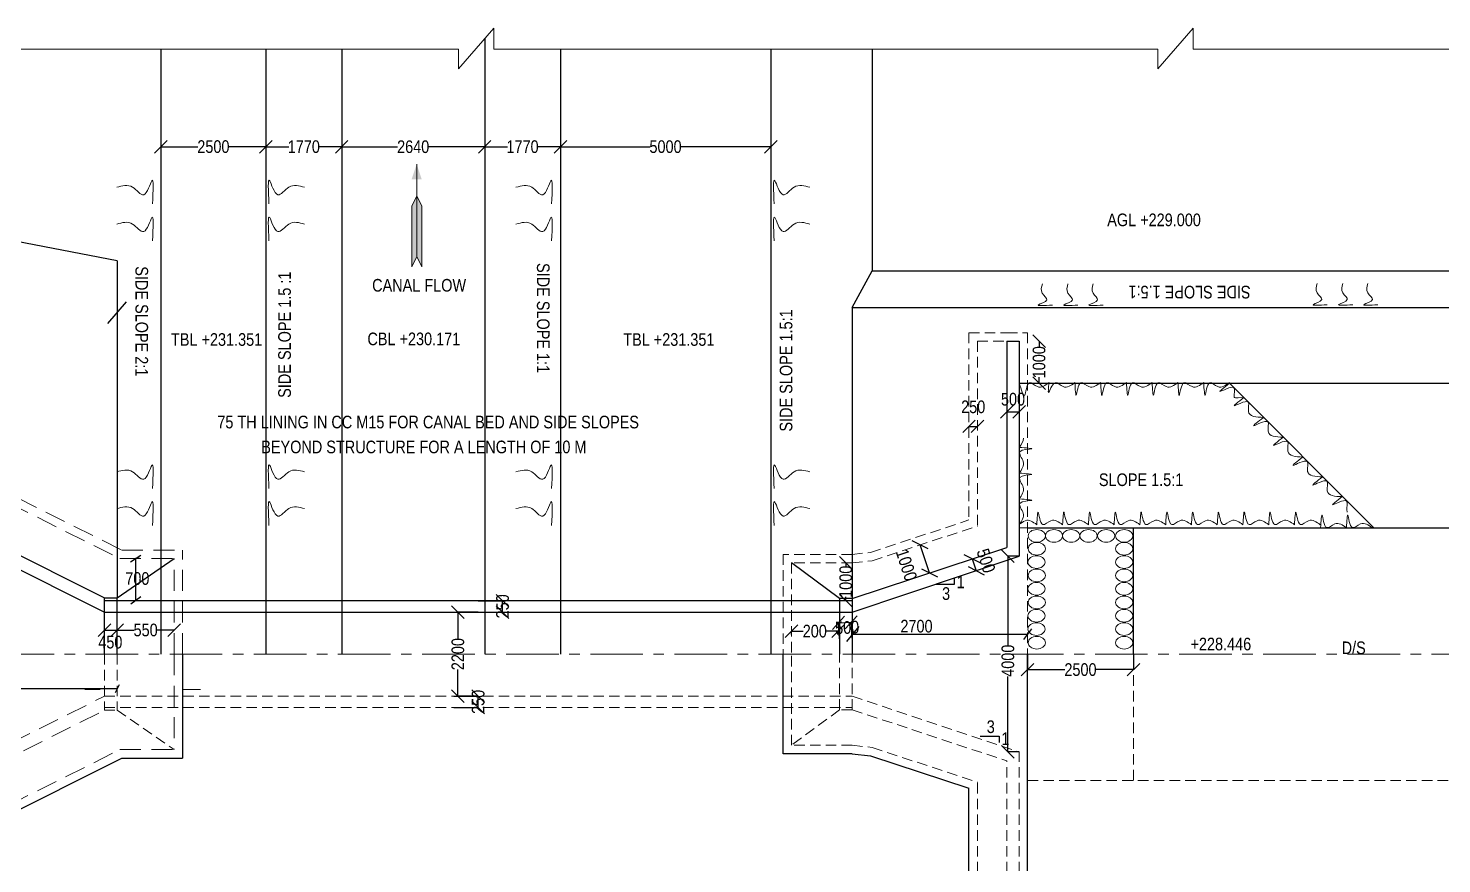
# Model space of a CAD drawing. Header units: inches. Extents: x -679659 to -166015, y 467767 to 1078123.
# Drawn here: x -227813 to -194208, y 486993 to 506843 of the extents above; entities that cross this region are included whole.
import ezdxf
from ezdxf.enums import TextEntityAlignment as Align

# ---------------------------------------------------------------- set-up
doc = ezdxf.new("R2010")
doc.units = ezdxf.units.IN
doc.header["$LTSCALE"] = 1000
doc.header["$MEASUREMENT"] = 0
for name, pattern in [('CENTER', [2, 1.25, -0.25, 0.25, -0.25]), ('DASHED', [0.75, 0.5, -0.25]), ('HIDDEN', [0.375, 0.25, -0.125])]:
    doc.linetypes.add(name, pattern=pattern)
doc.layers.add('STEEL', color=5, linetype='Continuous')
doc.styles.add('ARIAL NARROW', font='ARIALN.TTF')
doc.dimstyles.new('STANDARD$0', dxfattribs={"dimscale": 88.888889, "dimtxt": 0.02, "dimasz": 0.02, "dimexe": 0.05, "dimexo": 0.1, "dimgap": 0.002, "dimtad": 2, "dimdec": 0, "dimzin": 1, "dimdsep": 46, "dimtxsty": 'Standard', "dimblk": 'OBLIQUE', "dimcen": 0.09, "dimadec": 0, "dimazin": 0, "dimtfac": 1, "dimtdec": 4, "dimtofl": 0, "dimtmove": 0, "dimatfit": 3, "dimfxl": 1, "dimtolj": 1, "dimtzin": 1, "dimarcsym": 0})

# ---------------------------------------------------------------- blocks, each defined once
blk = doc.blocks.new('_Oblique')
at = {"color": 0, "linetype": 'ByBlock', "lineweight": -2}
blk.add_line((-0.5, -0.5), (0.5, 0.5), dxfattribs=at)
blk = doc.blocks.new('*D52')
at = {"layer": 'Defpoints', "color": 0, "transparency": 16777216}
for p in [(-203781, 499408), (-203781, 499408), (-203781, 498408)]:
    blk.add_point(p, dxfattribs=at)
at = {"layer": 'STEEL', "color": 0, "lineweight": -2, "transparency": 16777216}
for p, q in [((-203782, 499408), (-203783, 499408)), ((-203781, 499408), (-203781, 499264)), ((-203782, 498408), (-203783, 498408)), ((-203781, 498408), (-203781, 498553))]:
    blk.add_line(p, q, dxfattribs=at)
at = {"layer": 'STEEL', "color": 0, "lineweight": -2, "transparency": 16777216, "xscale": 300, "yscale": 300, "zscale": 300}
for p, rotation in [((-203781, 499408), 90), ((-203781, 498408), 270)]:
    blk.add_blockref('_Oblique', p, dxfattribs=dict(at, rotation=rotation))
at = {"layer": 'STEEL', "color": 0, "lineweight": 9, "transparency": 16777216, "insert": (-203781, 498908), "char_height": 300, "attachment_point": 5, "rotation": 90, "style": 'ARIAL NARROW'}
blk.add_mtext('\\A1;1000', dxfattribs=at)
blk = doc.blocks.new('*D59')
at = {"layer": 'Defpoints', "color": 0, "transparency": 16777216}
for p in [(-226003, 492544), (-225703, 492544), (-225703, 492544)]:
    blk.add_point(p, dxfattribs=at)
at = {"layer": 'STEEL', "color": 0, "lineweight": -2, "transparency": 16777216}
for p, q in [((-226003, 492545), (-226003, 492546)), ((-226003, 492544), (-225703, 492544)), ((-225703, 492545), (-225703, 492546))]:
    blk.add_line(p, q, dxfattribs=at)
at = {"layer": 'STEEL', "color": 0, "lineweight": -2, "transparency": 16777216, "xscale": 300, "yscale": 300, "zscale": 300, "rotation": 180}
blk.add_blockref('_Oblique', (-226003, 492544), dxfattribs=at)
at = {"layer": 'STEEL', "color": 0, "lineweight": -2, "transparency": 16777216, "xscale": 300, "yscale": 300, "zscale": 300}
blk.add_blockref('_Oblique', (-225703, 492544), dxfattribs=at)
at = {"layer": 'STEEL', "color": 0, "lineweight": 9, "transparency": 16777216, "insert": (-225862, 492257), "char_height": 300, "attachment_point": 5, "style": 'ARIAL NARROW'}
blk.add_mtext('\\A1;450', dxfattribs=at)
blk = doc.blocks.new('*D60')
at = {"layer": 'Defpoints', "color": 0, "transparency": 16777216}
for p in [(-225703, 492545), (-224343, 492545), (-224343, 492545)]:
    blk.add_point(p, dxfattribs=at)
at = {"layer": 'STEEL', "color": 0, "lineweight": -2, "transparency": 16777216}
for p, q in [((-225703, 492546), (-225703, 492547)), ((-225703, 492545), (-225295, 492545)), ((-224343, 492545), (-224751, 492545)), ((-224343, 492546), (-224343, 492547))]:
    blk.add_line(p, q, dxfattribs=at)
at = {"layer": 'STEEL', "color": 0, "lineweight": -2, "transparency": 16777216, "xscale": 300, "yscale": 300, "zscale": 300, "rotation": 180}
blk.add_blockref('_Oblique', (-225703, 492545), dxfattribs=at)
at = {"layer": 'STEEL', "color": 0, "lineweight": -2, "transparency": 16777216, "xscale": 300, "yscale": 300, "zscale": 300}
blk.add_blockref('_Oblique', (-224343, 492545), dxfattribs=at)
at = {"layer": 'STEEL', "color": 0, "lineweight": 9, "transparency": 16777216, "insert": (-225023, 492545), "char_height": 300, "attachment_point": 5, "style": 'ARIAL NARROW'}
blk.add_mtext('\\A1;550', dxfattribs=at)
blk = doc.blocks.new('*D68')
at = {"layer": 'Defpoints', "color": 0, "transparency": 16777216}
for p in [(-208377, 494140), (-208377, 494140), (-208377, 493243)]:
    blk.add_point(p, dxfattribs=at)
at = {"layer": 'STEEL', "color": 0, "lineweight": -2, "transparency": 16777216}
for p, q in [((-208378, 494140), (-208378, 494140)), ((-208377, 494140), (-208377, 494048)), ((-208377, 493243), (-208377, 493336)), ((-208378, 493243), (-208378, 493243))]:
    blk.add_line(p, q, dxfattribs=at)
at = {"layer": 'STEEL', "color": 0, "lineweight": -2, "transparency": 16777216, "xscale": 300, "yscale": 300, "zscale": 300}
for p, rotation in [((-208377, 494140), 90), ((-208377, 493243), 270)]:
    blk.add_blockref('_Oblique', p, dxfattribs=dict(at, rotation=rotation))
at = {"layer": 'STEEL', "color": 0, "lineweight": 9, "transparency": 16777216, "insert": (-208377, 493692), "char_height": 300, "attachment_point": 5, "rotation": 90, "style": 'ARIAL NARROW'}
blk.add_mtext('\\A1;1000', dxfattribs=at)
blk = doc.blocks.new('*D69')
at = {"layer": 'Defpoints', "color": 0, "transparency": 16777216}
for p in [(-206606, 494569), (-206606, 494569), (-206387, 493904)]:
    blk.add_point(p, dxfattribs=at)
at = {"layer": 'STEEL', "color": 0, "lineweight": -2, "transparency": 16777216}
for p, q in [((-206607, 494568), (-206607, 494568)), ((-206387, 493904), (-206606, 494569)), ((-206388, 493904), (-206388, 493903))]:
    blk.add_line(p, q, dxfattribs=at)
at = {"layer": 'STEEL', "color": 0, "lineweight": -2, "transparency": 16777216, "xscale": 300, "yscale": 300, "zscale": 300}
for p, rotation in [((-206606, 494569), 108.2433428618442), ((-206387, 493904), 288.2433428618442)]:
    blk.add_blockref('_Oblique', p, dxfattribs=dict(at, rotation=rotation))
at = {"layer": 'STEEL', "color": 0, "lineweight": 9, "transparency": 16777216, "insert": (-206935, 494092), "char_height": 300, "attachment_point": 5, "rotation": 288.2433, "style": 'ARIAL NARROW'}
blk.add_mtext('\\A1;1000', dxfattribs=at)
blk = doc.blocks.new('*D61')
at = {"layer": 'Defpoints', "color": 0, "transparency": 16777216}
for p in [(-205373, 494238), (-205280, 493956), (-205280, 493956)]:
    blk.add_point(p, dxfattribs=at)
at = {"layer": 'STEEL', "color": 0, "lineweight": -2, "transparency": 16777216}
for p, q in [((-205373, 494238), (-205372, 494238)), ((-205373, 494238), (-205280, 493956)), ((-205279, 493956), (-205279, 493956))]:
    blk.add_line(p, q, dxfattribs=at)
at = {"layer": 'STEEL', "color": 0, "lineweight": -2, "transparency": 16777216, "xscale": 300, "yscale": 300, "zscale": 300}
for p, rotation in [((-205373, 494238), 108.2641010362653), ((-205280, 493956), 288.2641010362653)]:
    blk.add_blockref('_Oblique', p, dxfattribs=dict(at, rotation=rotation))
at = {"layer": 'STEEL', "color": 0, "lineweight": 9, "transparency": 16777216, "insert": (-205042, 494191), "char_height": 300, "attachment_point": 5, "rotation": 288.2641, "style": 'ARIAL NARROW'}
blk.add_mtext('\\A1;500', dxfattribs=at)
blk = doc.blocks.new('*D70')
at = {"layer": 'Defpoints', "color": 0, "transparency": 16777216}
for p in [(-205447, 497385), (-205247, 497385), (-205247, 497385)]:
    blk.add_point(p, dxfattribs=at)
at = {"layer": 'STEEL', "color": 0, "lineweight": -2, "transparency": 16777216}
for p, q in [((-205447, 497385), (-205447, 497386)), ((-205447, 497385), (-205247, 497385)), ((-205247, 497385), (-205247, 497386))]:
    blk.add_line(p, q, dxfattribs=at)
at = {"layer": 'STEEL', "color": 0, "lineweight": -2, "transparency": 16777216, "xscale": 300, "yscale": 300, "zscale": 300, "rotation": 180}
blk.add_blockref('_Oblique', (-205447, 497385), dxfattribs=at)
at = {"layer": 'STEEL', "color": 0, "lineweight": -2, "transparency": 16777216, "xscale": 300, "yscale": 300, "zscale": 300}
blk.add_blockref('_Oblique', (-205247, 497385), dxfattribs=at)
at = {"layer": 'STEEL', "color": 0, "lineweight": 9, "transparency": 16777216, "insert": (-205347, 497847), "char_height": 300, "attachment_point": 5, "style": 'ARIAL NARROW'}
blk.add_mtext('\\A1;250', dxfattribs=at)
blk = doc.blocks.new('*D62')
at = {"layer": 'Defpoints', "color": 0, "transparency": 16777216}
for p in [(-204547, 497729), (-204255, 497729), (-204255, 497729)]:
    blk.add_point(p, dxfattribs=at)
at = {"layer": 'STEEL', "color": 0, "lineweight": -2, "transparency": 16777216}
for p, q in [((-204547, 497729), (-204547, 497730)), ((-204547, 497729), (-204255, 497729)), ((-204255, 497729), (-204255, 497730))]:
    blk.add_line(p, q, dxfattribs=at)
at = {"layer": 'STEEL', "color": 0, "lineweight": -2, "transparency": 16777216, "xscale": 300, "yscale": 300, "zscale": 300}
for p, rotation in [((-204547, 497729), 180.0517430263183), ((-204255, 497729), 0.05174302631829449)]:
    blk.add_blockref('_Oblique', p, dxfattribs=dict(at, rotation=rotation))
at = {"layer": 'STEEL', "color": 0, "lineweight": 9, "transparency": 16777216, "insert": (-204401, 498029), "char_height": 300, "attachment_point": 5, "rotation": 0.0517, "style": 'ARIAL NARROW'}
blk.add_mtext('\\A1;500', dxfattribs=at)
blk = doc.blocks.new('*D63')
at = {"layer": 'Defpoints', "color": 0, "transparency": 16777216}
for p in [(-204255, 498409), (-199255, 498409), (-199255, 498409)]:
    blk.add_point(p, dxfattribs=at)
at = {"layer": 'STEEL', "color": 0, "lineweight": -2, "transparency": 16777216}
for p, q in [((-204255, 498418), (-204255, 498414)), ((-204255, 498409), (-199255, 498409)), ((-199255, 498418), (-199255, 498414))]:
    blk.add_line(p, q, dxfattribs=at)
at = {"layer": 'STEEL', "color": 0, "lineweight": -2, "transparency": 16777216, "xscale": 1.777777777777778, "yscale": 1.777777777777778, "zscale": 1.777777777777778, "rotation": 180}
blk.add_blockref('_Oblique', (-204255, 498409), dxfattribs=at)
at = {"layer": 'STEEL', "color": 0, "lineweight": -2, "transparency": 16777216, "xscale": 1.777777777777778, "yscale": 1.777777777777778, "zscale": 1.777777777777778}
blk.add_blockref('_Oblique', (-199255, 498409), dxfattribs=at)
at = {"layer": 'STEEL', "color": 0, "transparency": 16777216, "insert": (-201755, 498410), "char_height": 1.78, "attachment_point": 5}
blk.add_mtext('\\A1;5000', dxfattribs=at)
blk = doc.blocks.new('*D34')
at = {"layer": 'Defpoints', "color": 0, "transparency": 16777216}
for p in [(-220362, 504028), (-216962, 504028), (-216962, 504028)]:
    blk.add_point(p, dxfattribs=at)
at = {"layer": 'STEEL', "color": 0, "lineweight": -2, "transparency": 16777216}
for p, q in [((-220362, 504028), (-220362, 504029)), ((-220362, 504028), (-219032, 504028)), ((-216962, 504028), (-218292, 504028)), ((-216962, 504028), (-216962, 504029))]:
    blk.add_line(p, q, dxfattribs=at)
at = {"layer": 'STEEL', "color": 0, "lineweight": -2, "transparency": 16777216, "xscale": 300, "yscale": 300, "zscale": 300, "rotation": 180}
blk.add_blockref('_Oblique', (-220362, 504028), dxfattribs=at)
at = {"layer": 'STEEL', "color": 0, "lineweight": -2, "transparency": 16777216, "xscale": 300, "yscale": 300, "zscale": 300}
blk.add_blockref('_Oblique', (-216962, 504028), dxfattribs=at)
at = {"layer": 'STEEL', "color": 0, "lineweight": 9, "transparency": 16777216, "insert": (-218662, 504028), "char_height": 300, "attachment_point": 5, "style": 'ARIAL NARROW'}
blk.add_mtext('\\A1;2640', dxfattribs=at)
blk = doc.blocks.new('*D35')
at = {"layer": 'Defpoints', "color": 0, "transparency": 16777216}
for p in [(-222162, 504029), (-222162, 504029), (-220362, 504029)]:
    blk.add_point(p, dxfattribs=at)
at = {"layer": 'STEEL', "color": 0, "lineweight": -2, "transparency": 16777216}
for p, q in [((-222162, 504029), (-222162, 504030)), ((-222162, 504029), (-221618, 504029)), ((-220362, 504029), (-220906, 504029)), ((-220362, 504028), (-220362, 504028))]:
    blk.add_line(p, q, dxfattribs=at)
at = {"layer": 'STEEL', "color": 0, "lineweight": -2, "transparency": 16777216, "xscale": 300, "yscale": 300, "zscale": 300, "rotation": 180}
blk.add_blockref('_Oblique', (-222162, 504029), dxfattribs=at)
at = {"layer": 'STEEL', "color": 0, "lineweight": -2, "transparency": 16777216, "xscale": 300, "yscale": 300, "zscale": 300}
blk.add_blockref('_Oblique', (-220362, 504029), dxfattribs=at)
at = {"layer": 'STEEL', "color": 0, "lineweight": 9, "transparency": 16777216, "insert": (-221262, 504029), "char_height": 300, "attachment_point": 5, "style": 'ARIAL NARROW'}
blk.add_mtext('\\A1;1770', dxfattribs=at)
blk = doc.blocks.new('*D36')
at = {"layer": 'Defpoints', "color": 0, "transparency": 16777216}
for p in [(-216962, 504029), (-215162, 504029), (-215162, 504029)]:
    blk.add_point(p, dxfattribs=at)
at = {"layer": 'STEEL', "color": 0, "lineweight": -2, "transparency": 16777216}
for p, q in [((-216962, 504029), (-216418, 504029)), ((-216962, 504028), (-216962, 504028)), ((-215162, 504029), (-215706, 504029)), ((-215162, 504029), (-215162, 504030))]:
    blk.add_line(p, q, dxfattribs=at)
at = {"layer": 'STEEL', "color": 0, "lineweight": -2, "transparency": 16777216, "xscale": 300, "yscale": 300, "zscale": 300, "rotation": 180}
blk.add_blockref('_Oblique', (-216962, 504029), dxfattribs=at)
at = {"layer": 'STEEL', "color": 0, "lineweight": -2, "transparency": 16777216, "xscale": 300, "yscale": 300, "zscale": 300}
blk.add_blockref('_Oblique', (-215162, 504029), dxfattribs=at)
at = {"layer": 'STEEL', "color": 0, "lineweight": 9, "transparency": 16777216, "insert": (-216062, 504029), "char_height": 300, "attachment_point": 5, "style": 'ARIAL NARROW'}
blk.add_mtext('\\A1;1770', dxfattribs=at)
blk = doc.blocks.new('*D37')
at = {"layer": 'Defpoints', "color": 0, "transparency": 16777216}
for p in [(-215162, 504029), (-210162, 504029), (-210162, 504029)]:
    blk.add_point(p, dxfattribs=at)
at = {"layer": 'STEEL', "color": 0, "lineweight": -2, "transparency": 16777216}
for p, q in [((-215162, 504029), (-215162, 504030)), ((-215162, 504029), (-213030, 504029)), ((-210162, 504029), (-212294, 504029)), ((-210162, 504029), (-210162, 504030))]:
    blk.add_line(p, q, dxfattribs=at)
at = {"layer": 'STEEL', "color": 0, "lineweight": -2, "transparency": 16777216, "xscale": 300, "yscale": 300, "zscale": 300, "rotation": 180}
blk.add_blockref('_Oblique', (-215162, 504029), dxfattribs=at)
at = {"layer": 'STEEL', "color": 0, "lineweight": -2, "transparency": 16777216, "xscale": 300, "yscale": 300, "zscale": 300}
blk.add_blockref('_Oblique', (-210162, 504029), dxfattribs=at)
at = {"layer": 'STEEL', "color": 0, "lineweight": 9, "transparency": 16777216, "insert": (-212662, 504029), "char_height": 300, "attachment_point": 5, "style": 'ARIAL NARROW'}
blk.add_mtext('\\A1;5000', dxfattribs=at)
blk = doc.blocks.new('*D39')
at = {"layer": 'Defpoints', "color": 0, "transparency": 16777216}
for p in [(-224662, 504030), (-222162, 504030), (-222162, 504030)]:
    blk.add_point(p, dxfattribs=at)
at = {"layer": 'STEEL', "color": 0, "lineweight": -2, "transparency": 16777216}
for p, q in [((-224662, 504031), (-224662, 504031)), ((-224662, 504030), (-223782, 504030)), ((-222162, 504030), (-223042, 504030)), ((-222162, 504029), (-222162, 504029))]:
    blk.add_line(p, q, dxfattribs=at)
at = {"layer": 'STEEL', "color": 0, "lineweight": -2, "transparency": 16777216, "xscale": 300, "yscale": 300, "zscale": 300, "rotation": 180}
blk.add_blockref('_Oblique', (-224662, 504030), dxfattribs=at)
at = {"layer": 'STEEL', "color": 0, "lineweight": -2, "transparency": 16777216, "xscale": 300, "yscale": 300, "zscale": 300}
blk.add_blockref('_Oblique', (-222162, 504030), dxfattribs=at)
at = {"layer": 'STEEL', "color": 0, "lineweight": 9, "transparency": 16777216, "insert": (-223412, 504030), "char_height": 300, "attachment_point": 5, "style": 'ARIAL NARROW'}
blk.add_mtext('\\A1;2500', dxfattribs=at)
blk = doc.blocks.new('*D66')
at = {"layer": 'Defpoints', "color": 0, "transparency": 16777216}
for p in [(-225163, 494243), (-225262, 493243), (-225163, 493243)]:
    blk.add_point(p, dxfattribs=at)
at = {"layer": 'STEEL', "color": 0, "lineweight": -2, "transparency": 16777216}
for p, q in [((-225172, 494243), (-225266, 494243)), ((-225262, 494243), (-225262, 493243)), ((-225172, 493243), (-225266, 493243))]:
    blk.add_line(p, q, dxfattribs=at)
at = {"layer": 'STEEL', "color": 0, "lineweight": -2, "transparency": 16777216, "xscale": 1.777777777777778, "yscale": 1.777777777777778, "zscale": 1.777777777777778}
for p, rotation in [((-225262, 494243), 90), ((-225262, 493243), 270)]:
    blk.add_blockref('_Oblique', p, dxfattribs=dict(at, rotation=rotation))
at = {"layer": 'STEEL', "color": 0, "transparency": 16777216, "insert": (-225263, 493743), "char_height": 1.78, "attachment_point": 5, "rotation": 90}
blk.add_mtext('\\A1;1000', dxfattribs=at)
blk = doc.blocks.new('*D31')
at = {"layer": 'Defpoints', "color": 0, "transparency": 16777216}
for p in [(-209667, 492438), (-208562, 492517), (-208562, 492436)]:
    blk.add_point(p, dxfattribs=at)
at = {"layer": 'STEEL', "color": 0, "lineweight": -2, "transparency": 16777216}
for p, q in [((-209667, 492438), (-209667, 492520)), ((-209667, 492519), (-209388, 492519)), ((-208562, 492517), (-208840, 492518)), ((-208562, 492436), (-208562, 492518))]:
    blk.add_line(p, q, dxfattribs=at)
at = {"layer": 'STEEL', "color": 0, "lineweight": -2, "transparency": 16777216, "xscale": 300, "yscale": 300, "zscale": 300}
for p, rotation in [((-209667, 492519), 179.8996884241626), ((-208562, 492517), 359.8996884241627)]:
    blk.add_blockref('_Oblique', p, dxfattribs=dict(at, rotation=rotation))
at = {"layer": 'STEEL', "color": 0, "lineweight": 9, "transparency": 16777216, "insert": (-209114, 492518), "char_height": 300, "attachment_point": 5, "rotation": 359.8997, "style": 'ARIAL NARROW'}
blk.add_mtext('\\A1;200', dxfattribs=at)
blk = doc.blocks.new('*D32')
at = {"layer": 'Defpoints', "color": 0, "transparency": 16777216}
for p in [(-208247, 492729), (-208527, 492332), (-208227, 492348)]:
    blk.add_point(p, dxfattribs=at)
at = {"layer": 'STEEL', "color": 0, "lineweight": -2, "transparency": 16777216}
for p, q in [((-208547, 492714), (-208247, 492729)), ((-208527, 492333), (-208547, 492715)), ((-208227, 492349), (-208247, 492731))]:
    blk.add_line(p, q, dxfattribs=at)
at = {"layer": 'STEEL', "color": 0, "lineweight": -2, "transparency": 16777216, "xscale": 300, "yscale": 300, "zscale": 300}
for p, rotation in [((-208547, 492714), 182.9959956448388), ((-208247, 492729), 2.995995644838704)]:
    blk.add_blockref('_Oblique', p, dxfattribs=dict(at, rotation=rotation))
at = {"layer": 'STEEL', "color": 0, "lineweight": 9, "transparency": 16777216, "insert": (-208345, 492604), "char_height": 300, "attachment_point": 5, "rotation": 2.996, "style": 'ARIAL NARROW'}
blk.add_mtext('\\A1;500', dxfattribs=at)
blk = doc.blocks.new('*D33')
at = {"layer": 'Defpoints', "color": 0, "transparency": 16777216}
for p in [(-204522, 494298), (-204255, 494298), (-204255, 489649)]:
    blk.add_point(p, dxfattribs=at)
at = {"layer": 'STEEL', "color": 0, "lineweight": -2, "transparency": 16777216}
for p, q in [((-204256, 494298), (-204523, 494298)), ((-204522, 494298), (-204522, 492188)), ((-204522, 489649), (-204522, 491443)), ((-204256, 489649), (-204523, 489649))]:
    blk.add_line(p, q, dxfattribs=at)
at = {"layer": 'STEEL', "color": 0, "lineweight": -2, "transparency": 16777216, "xscale": 300, "yscale": 300, "zscale": 300}
for p, rotation in [((-204522, 494298), 90), ((-204522, 489649), 270)]:
    blk.add_blockref('_Oblique', p, dxfattribs=dict(at, rotation=rotation))
at = {"layer": 'STEEL', "color": 0, "lineweight": 9, "transparency": 16777216, "insert": (-204522, 491816), "char_height": 300, "attachment_point": 5, "rotation": 90, "style": 'ARIAL NARROW'}
blk.add_mtext('\\A1;4000', dxfattribs=at)
blk = doc.blocks.new('*D71')
at = {"layer": 'Defpoints', "color": 0, "transparency": 16777216}
for p in [(-217598, 492973), (-217115, 492973), (-217115, 490973)]:
    blk.add_point(p, dxfattribs=at)
at = {"layer": 'STEEL', "color": 0, "lineweight": -2, "transparency": 16777216}
for p, q in [((-217116, 492973), (-217600, 492973)), ((-217598, 492973), (-217598, 492343)), ((-217598, 490973), (-217598, 491604)), ((-217116, 490973), (-217600, 490973))]:
    blk.add_line(p, q, dxfattribs=at)
at = {"layer": 'STEEL', "color": 0, "lineweight": -2, "transparency": 16777216, "xscale": 300, "yscale": 300, "zscale": 300}
for p, rotation in [((-217598, 492973), 90), ((-217598, 490973), 270)]:
    blk.add_blockref('_Oblique', p, dxfattribs=dict(at, rotation=rotation))
at = {"layer": 'STEEL', "color": 0, "lineweight": 9, "transparency": 16777216, "insert": (-217598, 491973), "char_height": 300, "attachment_point": 5, "rotation": 90, "style": 'ARIAL NARROW'}
blk.add_mtext('\\A1;2200', dxfattribs=at)
blk = doc.blocks.new('*D72')
at = {"layer": 'Defpoints', "color": 0, "transparency": 16777216}
for p in [(-217115, 493243), (-216536, 493243), (-217115, 492973)]:
    blk.add_point(p, dxfattribs=at)
at = {"layer": 'STEEL', "color": 0, "lineweight": -2, "transparency": 16777216}
for p, q in [((-217114, 493243), (-216535, 493243)), ((-216536, 492973), (-216536, 493243)), ((-217114, 492973), (-216535, 492973))]:
    blk.add_line(p, q, dxfattribs=at)
at = {"layer": 'STEEL', "color": 0, "lineweight": -2, "transparency": 16777216, "xscale": 300, "yscale": 300, "zscale": 300}
for p, rotation in [((-216536, 493243), 90), ((-216536, 492973), 270)]:
    blk.add_blockref('_Oblique', p, dxfattribs=dict(at, rotation=rotation))
at = {"layer": 'STEEL', "color": 0, "lineweight": 9, "transparency": 16777216, "insert": (-216536, 493108), "char_height": 300, "attachment_point": 5, "rotation": 90, "style": 'ARIAL NARROW'}
blk.add_mtext('\\A1;250', dxfattribs=at)
blk = doc.blocks.new('*D73')
at = {"layer": 'Defpoints', "color": 0, "transparency": 16777216}
for p in [(-217695, 490973), (-217116, 490973), (-217695, 490703)]:
    blk.add_point(p, dxfattribs=at)
at = {"layer": 'STEEL', "color": 0, "lineweight": -2, "transparency": 16777216}
for p, q in [((-217695, 490973), (-217115, 490973)), ((-217116, 490703), (-217116, 490973)), ((-217695, 490703), (-217115, 490703))]:
    blk.add_line(p, q, dxfattribs=at)
at = {"layer": 'STEEL', "color": 0, "lineweight": -2, "transparency": 16777216, "xscale": 300, "yscale": 300, "zscale": 300}
for p, rotation in [((-217116, 490973), 90), ((-217116, 490703), 270)]:
    blk.add_blockref('_Oblique', p, dxfattribs=dict(at, rotation=rotation))
at = {"layer": 'STEEL', "color": 0, "lineweight": 9, "transparency": 16777216, "insert": (-217116, 490838), "char_height": 300, "attachment_point": 5, "rotation": 90, "style": 'ARIAL NARROW'}
blk.add_mtext('\\A1;250', dxfattribs=at)
blk = doc.blocks.new('*D75')
at = {"layer": 'Defpoints', "color": 0, "transparency": 16777216}
for p in [(-204055, 491973), (-201539, 491973), (-201539, 491604)]:
    blk.add_point(p, dxfattribs=at)
at = {"layer": 'STEEL', "color": 0, "lineweight": -2, "transparency": 16777216}
for p, q in [((-204055, 491973), (-204055, 491603)), ((-201539, 491973), (-201539, 491603)), ((-204055, 491604), (-203167, 491604)), ((-201539, 491604), (-202427, 491604))]:
    blk.add_line(p, q, dxfattribs=at)
at = {"layer": 'STEEL', "color": 0, "lineweight": -2, "transparency": 16777216, "xscale": 300, "yscale": 300, "zscale": 300, "rotation": 180}
blk.add_blockref('_Oblique', (-204055, 491604), dxfattribs=at)
at = {"layer": 'STEEL', "color": 0, "lineweight": -2, "transparency": 16777216, "xscale": 300, "yscale": 300, "zscale": 300}
blk.add_blockref('_Oblique', (-201539, 491604), dxfattribs=at)
at = {"layer": 'STEEL', "color": 0, "lineweight": 9, "transparency": 16777216, "insert": (-202797, 491604), "char_height": 300, "attachment_point": 5, "style": 'ARIAL NARROW'}
blk.add_mtext('\\A1;2500', dxfattribs=at)

msp = doc.modelspace()

# ---------------------------------------------------------------- hatches: boundary and pattern name
at = {"layer": 'STEEL', "lineweight": 9}
h = msp.add_hatch(color=0, dxfattribs=at)
h.paths.add_polyline_path([(-218697.8, 501418.5), (-218697.8, 501178.5), (-218577.8, 501418.5), (-218577.8, 502858.5), (-218697.8, 502618.5)])
h.paths.add_polyline_path([(-218697.8, 503255), (-218577.8, 503255), (-218577.8, 503615)])
h = msp.add_hatch(color=0, dxfattribs=at)
h.paths.add_polyline_path([(-218457.8, 502618.5), (-218577.8, 502858.5), (-218577.8, 501418.5), (-218457.8, 501178.5), (-218457.8, 501418.5)])
h.paths.add_polyline_path([(-218577.8, 503255), (-218457.8, 503255), (-218577.8, 503615), (-218577.8, 503555)])

# ---------------------------------------------------------------- linework, layer by layer
at = {"color": 0, "lineweight": 9}
for p, q in [((-216745.1, 506843.3), (-217585.1, 505883.3)), ((-216745.1, 506345.9), (-216745.1, 506843.3)), ((-200120.9, 506843.3), (-200960.9, 505883.3)), ((-200120.9, 506345.9), (-200120.9, 506843.3)), ((-217585.1, 505883.3), (-217585.1, 506345.9)), ((-200960.9, 505883.3), (-200960.9, 506345.9))]:
    msp.add_line(p, q, dxfattribs=at)
at = {"color": 0, "linetype": 'HIDDEN', "lineweight": 9}
for p, q in [((-205447.2, 499608.5), (-205447.2, 495161.2)), ((-205447.2, 499608.5), (-204547.2, 499608.5)), ((-205247.2, 499408.5), (-205247.2, 495016.5)), ((-205247.2, 499408.5), (-204547.2, 499408.5)), ((-204547.2, 499608.5), (-204054.9, 499608.5)), ((-204054.9, 499608.5), (-204054.9, 491973.5)), ((-207789.7, 494389), (-205447.2, 495161.2)), ((-207747, 494192.5), (-205247.2, 495016.5)), ((-209867, 494340.8), (-209867, 491973.5)), ((-208227, 494340.8), (-209867, 494340.8)), ((-208227, 494340.8), (-207789.7, 494389)), ((-209667, 494139.6), (-209667, 491973.5)), ((-208227, 494139.6), (-209667, 494139.6)), ((-208227, 494139.6), (-207747, 494192.5)), ((-226003, 491973.5), (-226003, 490638.1)), ((-225703, 491973.5), (-225703, 490638.1)), ((-209667, 489807.4), (-209667, 491973.5)), ((-208527, 490649.7), (-208527, 491973.5)), ((-208227, 490649.7), (-208227, 491973.5)), ((-201539, 488973.5), (-201539, 491973.5)), ((-226003, 490973.5), (-208227, 490973.5)), ((-208227, 490973.5), (-204254.9, 489649.5)), ((-226003, 490703.5), (-208227, 490703.5)), ((-226003, 490638.1), (-225703, 490638.1)), ((-225703, 490638.1), (-224343, 489703.5)), ((-208527, 490649.7), (-209667, 489807.4)), ((-208227, 490649.7), (-208527, 490649.7)), ((-208227, 490649.7), (-204547.2, 489436.8)), ((-208227, 489807.4), (-209667, 489807.4)), ((-208227, 489807.4), (-207747, 489754.5)), ((-207747, 489754.5), (-205247.2, 488930.5)), ((-204254.9, 484538.5), (-204254.9, 489649.5)), ((-204547.2, 484538.5), (-204547.2, 489436.8)), ((-204054.9, 488973.5), (-192933, 488973.5)), ((-205247.2, 484538.5), (-205247.2, 488930.5))]:
    msp.add_line(p, q, dxfattribs=at)
at = {"color": 0, "linetype": 'ByBlock', "lineweight": 9}
for p, q in [((-199254.9, 498408.5), (-195819.9, 494973.5)), ((-204254.9, 497263.5), (-204254.9, 494973.5)), ((-204254.9, 494973.5), (-203854.9, 494973.5))]:
    msp.add_line(p, q, dxfattribs=at)
at = {"color": 0, "linetype": 'DASHED', "lineweight": 9}
for p, q in [((-232093, 497695.6), (-225588.9, 494443.5)), ((-232293, 497572), (-225636.1, 494243.5)), ((-225588.9, 494443.5), (-224143, 494443.5)), ((-224143, 491973.5), (-224143, 494443.5)), ((-225636.1, 494243.5), (-224343, 494243.5)), ((-224343, 491973.5), (-224343, 494243.5)), ((-224343, 491973.5), (-224343, 489703.5)), ((-233593, 487178.5), (-226003, 490973.5)), ((-233293, 486993.1), (-226003, 490638.1)), ((-232293, 486375), (-225636.1, 489703.5)), ((-225636.1, 489703.5), (-224343, 489703.5))]:
    msp.add_line(p, q, dxfattribs=at)
at = {"color": 0, "linetype": 'CENTER', "lineweight": 9}
msp.add_line((-246449.6, 491973.5), (-189574.6, 491973.5), dxfattribs=at)
at = {"color": 0, "lineweight": 9}
for points in [[(-203543.3, 498423.6), (-203820.6, 498328.3), (-204012.5, 498419), (-204121.3, 498126), (-204254.9, 498423.6)], [(-202930.7, 498423.6), (-203207.9, 498328.3), (-203399.9, 498419), (-203555.3, 498187.1), (-203543.3, 498423.6)], [(-202318.1, 498423.6), (-202595.3, 498328.3), (-202787.3, 498419), (-202896, 498126), (-202930.7, 498423.6)], [(-201705.5, 498423.6), (-201982.7, 498328.3), (-202174.7, 498419), (-202283.4, 498126), (-202318.1, 498423.6)], [(-201092.8, 498423.6), (-201370, 498328.3), (-201562, 498419), (-201670.8, 498126), (-201705.5, 498423.6)], [(-200480.2, 498423.6), (-200757.4, 498328.3), (-200949.4, 498419), (-201058.1, 498126), (-201092.8, 498423.6)], [(-199867.6, 498423.6), (-200144.8, 498328.3), (-200336.8, 498419), (-200445.5, 498126), (-200480.2, 498423.6)], [(-199254.9, 498423.6), (-199532.2, 498328.3), (-199724.1, 498419), (-199832.9, 498126), (-199867.6, 498423.6)], [(-198448.9, 497597.3), (-198804.2, 497738), (-198813.8, 497962.2), (-199141.8, 497869.9), (-198916.9, 498067.9)], [(-197980.9, 497126.8), (-198336.2, 497267.4), (-198345.7, 497491.6), (-198673.7, 497399.3), (-198448.9, 497597.3)], [(-197512.9, 496656.2), (-197868.2, 496796.8), (-197877.7, 497021), (-198205.7, 496928.8), (-197980.9, 497126.8)], [(-204254.9, 496273.8), (-204159.6, 496551), (-204236.6, 496779), (-203957.4, 496851.7), (-204254.9, 496886.4)], [(-197044.9, 496185.6), (-197400.2, 496326.2), (-197409.7, 496550.5), (-197737.7, 496458.2), (-197512.9, 496656.2)], [(-204254.9, 495661.1), (-204159.6, 495938.3), (-204236.6, 496166.4), (-203957.4, 496239.1), (-204254.9, 496273.8)], [(-196576.9, 495715), (-196932.2, 495855.6), (-196941.7, 496079.9), (-197269.7, 495987.6), (-197044.9, 496185.6)], [(-204254.9, 495048.5), (-204159.6, 495325.7), (-204236.6, 495553.7), (-203957.4, 495626.4), (-204254.9, 495661.1)], [(-203221.8, 495048.5), (-203499.1, 495143.8), (-203691, 495053.1), (-203799.8, 495346.1), (-203834.5, 495048.5)], [(-202609.2, 495048.5), (-202886.4, 495143.8), (-203078.4, 495053.1), (-203187.1, 495346.1), (-203221.8, 495048.5)], [(-201996.6, 495048.5), (-202273.8, 495143.8), (-202465.8, 495053.1), (-202574.5, 495346.1), (-202609.2, 495048.5)], [(-201384, 495048.5), (-201661.2, 495143.8), (-201853.2, 495053.1), (-201961.9, 495346.1), (-201996.6, 495048.5)], [(-200771.3, 495048.5), (-201048.6, 495143.8), (-201240.5, 495053.1), (-201349.3, 495346.1), (-201384, 495048.5)], [(-200158.7, 495048.5), (-200435.9, 495143.8), (-200627.9, 495053.1), (-200736.6, 495346.1), (-200771.3, 495048.5)], [(-199546.1, 495048.5), (-199823.3, 495143.8), (-200015.3, 495053.1), (-200124, 495346.1), (-200158.7, 495048.5)], [(-198933.5, 495048.5), (-199210.7, 495143.8), (-199402.7, 495053.1), (-199511.4, 495346.1), (-199546.1, 495048.5)], [(-198320.8, 495048.5), (-198598, 495143.8), (-198790, 495053.1), (-198898.8, 495346.1), (-198933.5, 495048.5)], [(-197708.2, 495048.5), (-197985.4, 495143.8), (-198177.4, 495053.1), (-198286.1, 495346.1), (-198320.8, 495048.5)], [(-197095.6, 495048.5), (-197372.8, 495143.8), (-197564.8, 495053.1), (-197673.5, 495346.1), (-197708.2, 495048.5)], [(-196473.7, 494973.5), (-196750.9, 495068.8), (-196942.9, 494978.1), (-197051.6, 495271.1), (-197086.3, 494973.5)], [(-195861.1, 494973.5), (-196138.3, 495068.8), (-196330.3, 494978.1), (-196439, 495271.1), (-196473.7, 494973.5)]]:
    msp.add_spline(points, degree=3, dxfattribs=at)
for points, knots in [([(-198916.9, 498067.9), (-199136.6, 498053.4), (-199160.7, 498132.5), (-199053.4, 498445.4), (-199654.1, 498092.2), (-199382.2, 498307.7), (-199254.9, 498408.5)], [342.3117145, 342.3117145, 342.3117145, 342.3117145, 382.1225214, 606.5556373, 947.2807871, 1246.8666075, 1246.8666075, 1246.8666075, 1246.8666075]), ([(-197389.5, 496290.3), (-197394.5, 496301.1), (-197418.7, 496380.2), (-197311.4, 496693.1), (-197912.1, 496339.9), (-197640.1, 496555.4), (-197512.9, 496656.2)], [342.3117145, 342.3117145, 342.3117145, 342.3117145, 382.1225214, 606.5556373, 947.2807871, 1246.8666075, 1246.8666075, 1246.8666075, 1246.8666075]), ([(-196453.4, 495349.2), (-196458.5, 495359.9), (-196482.7, 495439.1), (-196375.4, 495751.9), (-196976.1, 495398.8), (-196704.1, 495614.2), (-196576.9, 495715)], [342.3117145, 342.3117145, 342.3117145, 342.3117145, 382.1225214, 606.5556373, 947.2807871, 1246.8666075, 1246.8666075, 1246.8666075, 1246.8666075]), ([(-203834.5, 495048.5), (-203924.9, 495114.7), (-204061.6, 495214.8), (-204212, 495078.8), (-204254.9, 495059.5)], [0, 0, 0, 0, 293.152296, 443.2351959, 443.2351959, 443.2351959, 443.2351959])]:
    msp.add_open_spline(points, degree=3, knots=knots, dxfattribs=at)
msp.add_open_spline([(-204254.9, 496886.4), (-204204.3, 496957.7), (-204153.7, 497029), (-204152.2, 497107.8)], degree=3, dxfattribs=at)
at = {"layer": 'STEEL', "color": 0}
for p, q in [((-216962, 506595.4), (-216962, 491973.5)), ((-224662, 506345.9), (-224662, 491973.5)), ((-222162, 506345.9), (-222162, 491973.5)), ((-220362, 506345.9), (-220362, 491973.5)), ((-215162, 506345.9), (-215162, 491973.5)), ((-215162, 506345.9), (-215162, 491973.5)), ((-210162, 506345.9), (-210162, 491973.5)), ((-207747, 506345.9), (-207747, 501080.5)), ((-225703, 501318.5), (-230247, 502189.6)), ((-225703, 501318.5), (-225703, 493308.9)), ((-208227, 500208.5), (-207747, 501080.5)), ((-207747, 501080.5), (-192933, 501080.5)), ((-225488.9, 500342), (-225926.4, 499829)), ((-208227, 500208.5), (-192933, 500208.5)), ((-208227, 500208.5), (-208227, 491973.5)), ((-208227, 500208.5), (-208227, 493297.3)), ((-204547.2, 499408.5), (-204254.9, 499408.5)), ((-204547.2, 499408.5), (-204547.2, 494510.2)), ((-204254.9, 499408.5), (-204254.9, 494973.5)), ((-204254.9, 498408.5), (-192933, 498408.5)), ((-204254.9, 497263.5), (-204254.9, 494297.5)), ((-233593, 496768.5), (-226003, 492973.5)), ((-233293, 496953.9), (-226003, 493308.9)), ((-204054.9, 494973.5), (-192933, 494973.5)), ((-201539, 491973.5), (-201539, 494973.5)), ((-208227, 493297.3), (-204547.2, 494510.2)), ((-225703, 493308.9), (-224343, 494243.5)), ((-225135.9, 494319), (-225384.4, 494156.5)), ((-208527, 493297.3), (-209667, 494139.6)), ((-208227, 492973.5), (-204254.9, 494297.5)), ((-205791, 493635.5), (-205791, 493785.5)), ((-225135.9, 493335), (-225374.9, 493160)), ((-206241, 493635.5), (-205791, 493635.5)), ((-226003, 491973.5), (-226003, 493308.9)), ((-226003, 493308.9), (-225703, 493308.9)), ((-226003, 493243.5), (-208227, 493243.5)), ((-225703, 491973.5), (-225703, 493308.9)), ((-208527, 493297.3), (-208527, 491973.5)), ((-208227, 493297.3), (-208527, 493297.3)), ((-208227, 493297.3), (-208227, 491973.5)), ((-226003, 492973.5), (-208227, 492973.5)), ((-208069.4, 492631.5), (-208360.9, 492276.5)), ((-208227, 492448.5), (-204054.9, 492448.5)), ((-203959.9, 492572.5), (-204147.9, 492319.5)), ((-224143, 491973.5), (-224143, 489503.5)), ((-209867, 489606.2), (-209867, 491973.5)), ((-204054.9, 484338.5), (-204054.9, 491973.5)), ((-225703, 491151), (-233793, 491151)), ((-225652, 491241.5), (-225749, 491056.5)), ((-205178.4, 490021), (-204728.4, 490021)), ((-204728.4, 490021), (-204728.4, 489871)), ((-232093, 486251.4), (-225588.9, 489503.5)), ((-225588.9, 489503.5), (-224143, 489503.5)), ((-208227, 489606.2), (-209867, 489606.2)), ((-208227, 489606.2), (-207789.7, 489558)), ((-207789.7, 489558), (-205447.2, 488785.8)), ((-205447.2, 484338.5), (-205447.2, 488785.8))]:
    msp.add_line(p, q, dxfattribs=at)
at = {"layer": 'STEEL', "color": 0, "lineweight": 9}
for p, q in [((-217585.1, 506345.9), (-236604.3, 506345.9)), ((-207529.3, 506345.9), (-216745.1, 506345.9)), ((-200960.9, 506345.9), (-207529.3, 506345.9)), ((-192933, 506345.9), (-200120.9, 506345.9)), ((-197725.9, 506345.9), (-200120.9, 506345.9)), ((-218577.8, 503615), (-218577.8, 501418.5)), ((-218697.8, 502618.5), (-218577.8, 502858.5)), ((-218457.8, 502618.5), (-218577.8, 502858.5)), ((-218697.8, 501418.5), (-218697.8, 502618.5)), ((-218457.8, 501418.5), (-218457.8, 502618.5)), ((-218577.8, 501418.5), (-218697.8, 501178.5)), ((-218697.8, 501178.5), (-218697.8, 501418.5)), ((-218577.8, 501418.5), (-218457.8, 501178.5)), ((-218457.8, 501178.5), (-218457.8, 501418.5)), ((-226103, 491136), (-226465.9, 491136)), ((-223715.4, 491131.9), (-224143, 491131.9))]:
    msp.add_line(p, q, dxfattribs=at)
at = {"layer": 'STEEL', "color": 0, "lineweight": 9, "extrusion": (0, 0, -1)}
for centre in [(-203835.6, 494783.2), (-203427.1, 494783.2), (-203018.7, 494783.2), (-202604.8, 494783.2), (-202185.6, 494783.2), (-201758.2, 494783.2), (-203835.6, 494476.2), (-201758.2, 494476.2), (-203842.9, 494158.9), (-201758.2, 494158.9), (-203842.9, 493524.8), (-203835.6, 493842.1), (-201758.2, 493842.1), (-201758.2, 493524.8), (-203835.6, 493201.1), (-201758.2, 493201.1), (-203842.9, 492883.8), (-201758.2, 492883.8), (-203842.9, 492567.3), (-201758.2, 492567.3), (-203835.6, 492243.6), (-201758.2, 492243.6)]:
    msp.add_ellipse(centre, major_axis=(204.2, 0), ratio=0.7346809, dxfattribs=at)
at = {"layer": 'STEEL', "color": 0, "lineweight": 9}
for points in [[(-225705.7, 503065.6), (-225332.8, 503067.7), (-225069.2, 502888.6), (-224877.3, 503219), (-224859.3, 502669)], [(-221243.6, 503065.6), (-221616.5, 503067.7), (-221880.1, 502888.6), (-222072, 503219), (-222090, 502669)], [(-216217.4, 503065.6), (-215844.5, 503067.7), (-215580.9, 502888.6), (-215389, 503219), (-215371, 502669)], [(-209231.5, 503065.6), (-209604.4, 503067.7), (-209868, 502888.6), (-210059.9, 503219), (-210077.9, 502669)], [(-225705.7, 502190.7), (-225332.8, 502192.8), (-225069.2, 502013.6), (-224877.3, 502344.1), (-224859.3, 501794.1)], [(-221243.6, 502190.7), (-221616.5, 502192.8), (-221880.1, 502013.6), (-222072, 502344.1), (-222090, 501794.1)], [(-216217.4, 502190.7), (-215844.5, 502192.8), (-215580.9, 502013.6), (-215389, 502344.1), (-215371, 501794.1)], [(-209231.5, 502190.7), (-209604.4, 502192.8), (-209868, 502013.6), (-210059.9, 502344.1), (-210077.9, 501794.1)], [(-203703.1, 500773.1), (-203704.3, 500549.3), (-203596.8, 500391.2), (-203795.1, 500276.1), (-203465.1, 500265.3)], [(-203093.9, 500773.1), (-203095.2, 500549.3), (-202987.7, 500391.2), (-203185.9, 500276.1), (-202855.9, 500265.3)], [(-202497.6, 500773.1), (-202498.9, 500549.3), (-202391.4, 500391.2), (-202589.7, 500276.1), (-202259.7, 500265.3)], [(-197168.5, 500780.1), (-197169.8, 500556.3), (-197062.3, 500398.2), (-197260.6, 500283.1), (-196930.6, 500272.3)], [(-196559.3, 500780.1), (-196560.6, 500556.3), (-196453.1, 500398.2), (-196651.4, 500283.1), (-196321.4, 500272.3)], [(-195963.1, 500780.1), (-195964.3, 500556.3), (-195856.8, 500398.2), (-196055.1, 500283.1), (-195725.1, 500272.3)], [(-225705.7, 496304.6), (-225332.8, 496306.7), (-225069.2, 496127.6), (-224877.3, 496458), (-224859.3, 495908)], [(-221243.6, 496304.6), (-221616.5, 496306.7), (-221880.1, 496127.6), (-222072, 496458), (-222090, 495908)], [(-216217.4, 496304.6), (-215844.5, 496306.7), (-215580.9, 496127.6), (-215389, 496458), (-215371, 495908)], [(-209231.5, 496304.6), (-209604.4, 496306.7), (-209868, 496127.6), (-210059.9, 496458), (-210077.9, 495908)], [(-225705.7, 495429.7), (-225332.8, 495431.8), (-225069.2, 495252.6), (-224877.3, 495583.1), (-224859.3, 495033.1)], [(-221243.6, 495429.7), (-221616.5, 495431.8), (-221880.1, 495252.6), (-222072, 495583.1), (-222090, 495033.1)], [(-216217.4, 495429.7), (-215844.5, 495431.8), (-215580.9, 495252.6), (-215389, 495583.1), (-215371, 495033.1)], [(-209231.5, 495429.7), (-209604.4, 495431.8), (-209868, 495252.6), (-210059.9, 495583.1), (-210077.9, 495033.1)]]:
    msp.add_spline(points, degree=3, dxfattribs=at)

# ---------------------------------------------------------------- texts
at = {"layer": 'STEEL', "color": 0, "lineweight": 9, "style": 'ARIAL NARROW'}
for s, p in [(' AGL +229.000', (-202256.1, 502141.3)), ('CANAL FLOW', (-219637.2, 500587.3)), ('TBL +231.351', (-224419.9, 499298.8)), ('CBL +230.171', (-219749.8, 499312.7)), ('TBL +231.351', (-213667.9, 499298.8)), ('SLOPE 1.5:1', (-202358.7, 495966.8)), ('700', (-225506.4, 493620)), ('2700', (-207077.5, 492486.9)), ('+228.446', (-200180.7, 492062.9)), ('D/S', (-196587.4, 491973.5))]:
    msp.add_text(s, height=300, dxfattribs=at).set_placement(p)
for s, rotation, p in [('SIDE SLOPE 2:1', 270, (-225265, 501189)), ('SIDE SLOPE 1:1', 270, (-215719.3, 501266)), ('SIDE SLOPE 1.5 :1', 90, (-221570.2, 498063)), ('SIDE SLOPE 1.5:1', 180, (-198752.1, 500724.9)), ('SIDE SLOPE 1.5:1', 90, (-209647.1, 497261))]:
    msp.add_text(s, height=300, rotation=rotation, dxfattribs=at).set_placement(p)
for s, p in [('75 TH LINING IN CC M15 FOR CANAL BED AND SIDE SLOPES', (-218306.2, 497487.8)), ('BEYOND STRUCTURE FOR A LENGTH OF 10 M', (-218407.5, 496895.7))]:
    msp.add_text(s, height=300, dxfattribs=at).set_placement(p, align=Align.MIDDLE)
for s, p in [('1', (-205739.5, 493839.6)), ('3', (-206087.5, 493562.2)), ('3', (-205024.9, 490398.2)), ('1', (-204676.9, 490115.7))]:
    msp.add_text(s, height=300, dxfattribs=at).set_placement(p, align=Align.TOP_LEFT)

# ---------------------------------------------------------------- dimensions: what is measured, and where the dimension line sits
at = {"layer": 'STEEL', "color": 0, "lineweight": 9}
for base, p1, p2, picture, middle in [((-222162, 504030), (-224662, 504030), (-222162, 504030), '*D39', (-223412, 504030)), ((-210162, 504028.8), (-215162, 504028.8), (-210162, 504028.8), '*D37', (-212662, 504028.8))]:
    dim = msp.add_linear_dim(base=base, p1=p1, p2=p2, dimstyle='STANDARD$0', override={"dimscale": 1, "dimtxt": 300, "dimasz": 300, "dimexe": 1.25, "dimexo": 0.625, "dimgap": 0.625, "dimtad": 0, "dimzin": 8, "dimtxsty": 'ARIAL NARROW', "dimcen": 2.5, "dimtdec": 0, "dimtofl": 1, "dimtzin": 0}, dxfattribs=at)
    dim.commit()
    dim.dimension.update_dxf_attribs({"geometry": picture, "text_midpoint": middle})
for base, p1, p2, text, override, picture, middle in [((-222162, 504028.8), (-220362, 504028.8), (-222162, 504028.8), '1770', {"dimscale": 1, "dimtxt": 300, "dimasz": 300, "dimexe": 1.25, "dimexo": 0.625, "dimgap": 0.625, "dimtad": 0, "dimzin": 8, "dimtxsty": 'ARIAL NARROW', "dimcen": 2.5, "dimtdec": 0, "dimtofl": 1, "dimtzin": 0}, '*D35', (-221262, 504028.8)), ((-216962, 504027.5), (-220362, 504027.5), (-216962, 504027.5), '2640', {"dimscale": 1, "dimtxt": 300, "dimasz": 300, "dimexe": 1.25, "dimexo": 0.625, "dimgap": 0.625, "dimtad": 0, "dimzin": 8, "dimtxsty": 'ARIAL NARROW', "dimcen": 2.5, "dimtdec": 0, "dimtofl": 1, "dimtzin": 0}, '*D34', (-218662, 504027.5)), ((-224343, 492545.4), (-225703, 492545.4), (-224343, 492545.4), '550', {"dimscale": 1, "dimtxt": 300, "dimasz": 300, "dimexe": 1.25, "dimexo": 0.625, "dimgap": 0.625, "dimtad": 0, "dimzin": 8, "dimtxsty": 'ARIAL NARROW', "dimcen": 2.5, "dimtdec": 0, "dimtofl": 1, "dimtmove": 2, "dimtzin": 0}, '*D60', (-225023, 492545.4))]:
    dim = msp.add_linear_dim(base=base, p1=p1, p2=p2, text=text, dimstyle='STANDARD$0', override=override, dxfattribs=at)
    dim.commit()
    dim.dimension.update_dxf_attribs({"geometry": picture, "text_midpoint": middle})
for base, p1, p2, angle, text, override, picture, middle in [((-215162, 504028.8), (-216962, 504028.8), (-215162, 504028.8), 180, '1770', {"dimscale": 1, "dimtxt": 300, "dimasz": 300, "dimexe": 1.25, "dimexo": 0.625, "dimgap": 0.625, "dimtad": 0, "dimzin": 8, "dimtxsty": 'ARIAL NARROW', "dimcen": 2.5, "dimtdec": 0, "dimtofl": 1, "dimtzin": 0}, '*D36', (-216062, 504028.8)), ((-208377, 494139.6), (-208377, 493243.5), (-208377, 494139.6), 90, '1000', {"dimscale": 1, "dimtxt": 300, "dimasz": 300, "dimexe": 1.25, "dimexo": 0.625, "dimgap": 0.625, "dimtad": 0, "dimzin": 8, "dimtxsty": 'ARIAL NARROW', "dimcen": 2.5, "dimtdec": 0, "dimtofl": 1, "dimtmove": 2, "dimtzin": 0}, '*D68', (-208377, 493691.6))]:
    dim = msp.add_linear_dim(base=base, p1=p1, p2=p2, angle=angle, text=text, dimstyle='STANDARD$0', override=override, dxfattribs=at)
    dim.commit()
    dim.dimension.update_dxf_attribs({"geometry": picture, "text_midpoint": middle})
dim = msp.add_linear_dim(base=(-203781.4, 499408.5), p1=(-203781.4, 498408.5), p2=(-203781.4, 499408.5), angle=90, dimstyle='STANDARD$0', override={"dimscale": 1, "dimtxt": 300, "dimasz": 300, "dimexe": 1.25, "dimexo": 0.625, "dimgap": 0.625, "dimtad": 0, "dimzin": 8, "dimtxsty": 'ARIAL NARROW', "dimcen": 2.5, "dimtdec": 0, "dimtofl": 1, "dimtmove": 2, "dimtzin": 0}, dxfattribs=at)
dim.commit()
dim.dimension.update_dxf_attribs({"geometry": '*D52', "text_midpoint": (-203781.4, 498908.5)})
at = {"layer": 'STEEL', "color": 0}
dim = msp.add_linear_dim(base=(-199254.9, 498409.4), p1=(-204254.9, 498409.4), p2=(-199254.9, 498409.4), dimstyle='STANDARD$0', dxfattribs=at)
dim.commit()
dim.dimension.update_dxf_attribs({"geometry": '*D63', "text_midpoint": (-201754.9, 498410.5)})
at = {"layer": 'STEEL', "color": 0, "lineweight": 9}
for p1, p2, distance, text, picture, middle in [((-205447.2, 497384.8), (-205247.2, 497384.8), 0, '250', '*D70', (-205347.2, 497846.6)), ((-204547.2, 497728.6), (-204254.9, 497728.9), 0, '500', '*D62', (-204401.3, 498028.7)), ((-206387.1, 493903.7), (-206606.2, 494568.6), 0, '1000', '*D69', (-206935.2, 494091.6)), ((-205373.1, 494238), (-205280, 493955.8), 0, '500', '*D61', (-205041.7, 494190.9)), ((-209667, 492437.8), (-208562.2, 492435.8), 81.2, '200', '*D31', (-209114.5, 492518.1)), ((-204054.9, 491973.5), (-201539, 491973.5), -369, '2500', '*D75', (-202797, 491604.5))]:
    dim = msp.add_aligned_dim(p1=p1, p2=p2, distance=distance, text=text, dimstyle='STANDARD$0', override={"dimscale": 1, "dimtxt": 300, "dimasz": 300, "dimexe": 1.25, "dimexo": 0.625, "dimgap": 0.625, "dimtad": 0, "dimzin": 8, "dimtxsty": 'ARIAL NARROW', "dimcen": 2.5, "dimtdec": 0, "dimtofl": 1, "dimtmove": 2, "dimtzin": 0}, dxfattribs=at)
    dim.commit()
    dim.dimension.update_dxf_attribs({"geometry": picture, "text_midpoint": middle})
for base, p1, p2, angle, text, override, picture, middle, dimtype in [((-204521.6, 494297.5), (-204254.9, 489649.5), (-204254.9, 494297.5), 90, '4000', {"dimscale": 1, "dimtxt": 300, "dimasz": 300, "dimexe": 1.25, "dimexo": 0.625, "dimgap": 0.625, "dimtad": 0, "dimlfac": 0.5, "dimzin": 8, "dimtxsty": 'ARIAL NARROW', "dimcen": 2.5, "dimtdec": 0, "dimtofl": 1, "dimtzin": 0}, '*D33', (-204521.6, 491815.5), 160), ((-216536, 493243.5), (-217115, 492973.5), (-217115, 493243.5), 90, '250', {"dimscale": 1, "dimtxt": 300, "dimasz": 300, "dimexe": 1.25, "dimexo": 0.625, "dimgap": 0.625, "dimtad": 0, "dimlfac": 0.5, "dimzin": 8, "dimtxsty": 'ARIAL NARROW', "dimcen": 2.5, "dimtdec": 0, "dimtofl": 1, "dimtzin": 0}, '*D72', (-216536, 493108.5), 160), ((-217598.4, 492973.5), (-217115, 490973.5), (-217115, 492973.5), 90, '2200', {"dimscale": 1, "dimtxt": 300, "dimasz": 300, "dimexe": 1.25, "dimexo": 0.625, "dimgap": 0.625, "dimtad": 0, "dimlfac": 0.5, "dimzin": 8, "dimtxsty": 'ARIAL NARROW', "dimcen": 2.5, "dimtdec": 0, "dimtofl": 1, "dimtzin": 0}, '*D71', (-217598.4, 491973.5), 160), ((-208247, 492729.5), (-208527, 492332.2), (-208227, 492347.9), 2.996, '500', {"dimscale": 1, "dimtxt": 300, "dimasz": 300, "dimexe": 1.25, "dimexo": 0.625, "dimgap": 0.625, "dimtad": 0, "dimzin": 8, "dimtxsty": 'ARIAL NARROW', "dimcen": 2.5, "dimtdec": 0, "dimtofl": 1, "dimtmove": 2, "dimtzin": 0}, '*D32', (-208345.1, 492603.7), 161), ((-217116.3, 490973.5), (-217695.3, 490703.5), (-217695.3, 490973.5), 90, '250', {"dimscale": 1, "dimtxt": 300, "dimasz": 300, "dimexe": 1.25, "dimexo": 0.625, "dimgap": 0.625, "dimtad": 0, "dimlfac": 0.5, "dimzin": 8, "dimtxsty": 'ARIAL NARROW', "dimcen": 2.5, "dimtdec": 0, "dimtofl": 1, "dimtzin": 0}, '*D73', (-217116.3, 490838.5), 160)]:
    dim = msp.add_linear_dim(base=base, p1=p1, p2=p2, angle=angle, text=text, dimstyle='STANDARD$0', override=override, dxfattribs=at)
    dim.commit()
    dim.dimension.update_dxf_attribs({"geometry": picture, "text_midpoint": middle, "dimtype": dimtype})
at = {"layer": 'STEEL', "color": 0}
dim = msp.add_linear_dim(base=(-225261.6, 493243.5), p1=(-225162.9, 494243.5), p2=(-225162.9, 493243.5), angle=90, dimstyle='STANDARD$0', dxfattribs=at)
dim.commit()
dim.dimension.update_dxf_attribs({"geometry": '*D66', "text_midpoint": (-225262.7, 493743.5)})
at = {"layer": 'STEEL', "color": 0, "lineweight": 9}
dim = msp.add_linear_dim(base=(-225703, 492544.5), p1=(-226003, 492544.5), p2=(-225703, 492544.5), text='450', dimstyle='STANDARD$0', override={"dimscale": 1, "dimtxt": 300, "dimasz": 300, "dimexe": 1.25, "dimexo": 0.625, "dimgap": 0.625, "dimtad": 0, "dimzin": 8, "dimtxsty": 'ARIAL NARROW', "dimcen": 2.5, "dimtdec": 0, "dimtofl": 1, "dimtmove": 2, "dimtzin": 0}, dxfattribs=at)
dim.commit()
dim.dimension.update_dxf_attribs({"geometry": '*D59', "text_midpoint": (-225862.4, 492257.5), "dimtype": 160})

doc.saveas('drawing.dxf')
